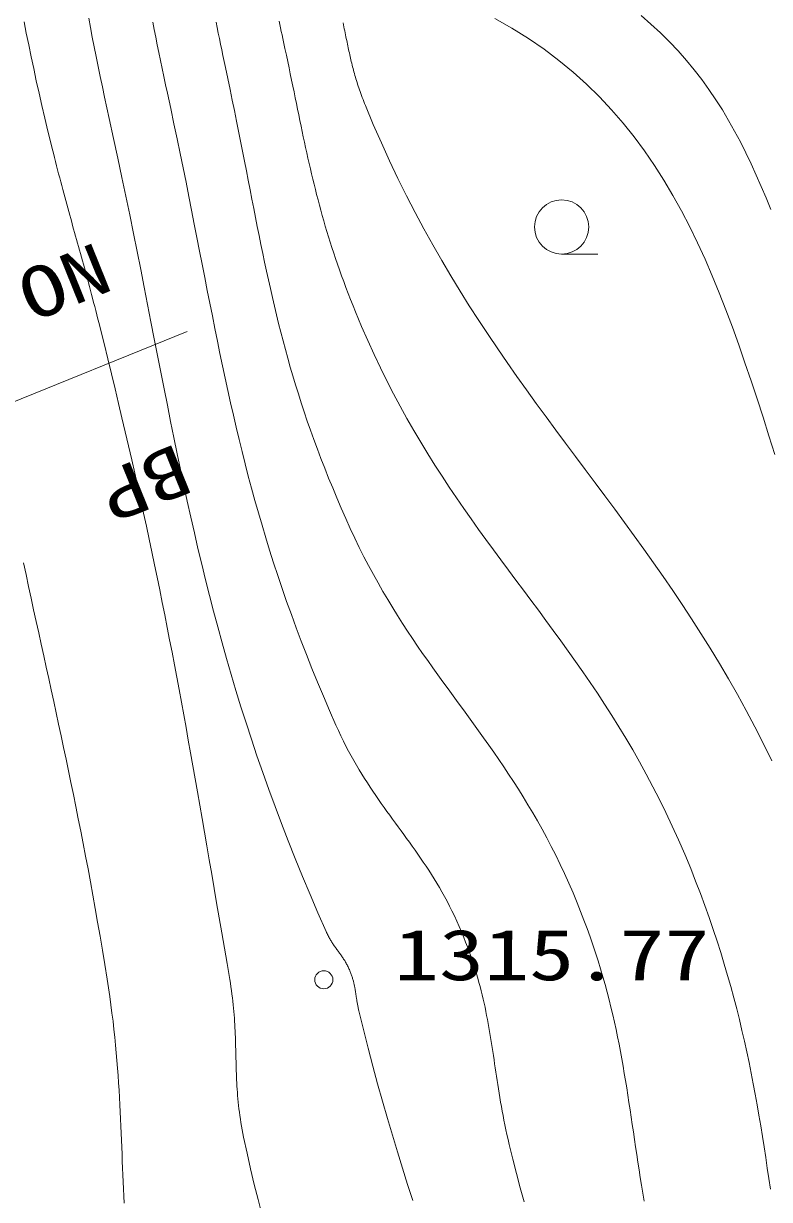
# Model space of a CAD drawing. Units: millimetres at full size, sheet at 1:500; details may follow other scales. Extents: x -209175 to 420500, y 0 to 351151.
# Drawn here: x 119145 to 129463, y 84812 to 101074 of the extents above; entities that cross this region are included whole.
import ezdxf
from ezdxf.enums import TextEntityAlignment as Align

# ---------------------------------------------------------------- set-up
doc = ezdxf.new("R2010")
doc.units = ezdxf.units.MM
doc.header["$LTSCALE"] = 500
for name, color, linetype, lineweight in [('D-BGD', 7, 'Continuous', 13), ('D-BGD-HICN', 7, 'Continuous', 13), ('D-BGD-LWCN', 8, 'Continuous', 13), ('D-BGD-TXT', 7, 'Continuous', 13), ('D-BMK-HTXT', 7, 'Continuous', 13)]:
    doc.layers.add(name, color=color, linetype=linetype, lineweight=lineweight)
doc.styles.add('ＭＳ ゴシック', font='')
doc.styles.get('ＭＳ ゴシック').set_extended_font_data('MS Gothic')

msp = doc.modelspace()

# ---------------------------------------------------------------- linework, layer by layer
at = {"layer": 'D-BGD'}
msp.add_line((126588.3, 97885.7), (127088.3, 97885.7), dxfattribs=at)
for centre, radius in [((126588.3, 98260.7), 375), ((123298.9, 87850.6), 125)]:
    msp.add_circle(centre, radius, dxfattribs=at)
at = {"layer": 'D-BGD-HICN'}
for points in [[(119152.1, 101097.8), (119183.6, 100939), (119216.3, 100778.2), (119250.3, 100615.3), (119285.5, 100450.3), (119322, 100282.8), (119360, 100112.9), (119399.4, 99940.3), (119440.4, 99764.9), (119482.9, 99586.7), (119527.1, 99405.4), (119542.3, 99343.6), (119557.5, 99283), (119572.4, 99223.4), (119587.3, 99164.8), (119602, 99107.3), (119616.5, 99050.6), (119631, 98994.8), (119645.3, 98939.9), (119659.5, 98885.8), (119673.7, 98832.3), (119687.7, 98779.6), (119701.7, 98727.5), (119715.6, 98676), (119729.4, 98625), (119743.1, 98574.5), (119756.8, 98524.5), (119770.4, 98474.9), (119784, 98425.5), (119797.6, 98376.5), (119811.1, 98327.8), (119824.6, 98279.2), (119838, 98230.8), (119851.5, 98182.5), (119865, 98134.2), (119878.5, 98085.9), (119891.9, 98037.6), (119905.4, 97989.2), (119919, 97940.6), (119932.5, 97891.8), (119946.1, 97842.8), (119959.8, 97793.6), (119973.5, 97743.9), (119987.2, 97693.9), (120001, 97643.4), (120014.9, 97592.5), (120028.9, 97541), (120043, 97488.9), (120057.1, 97436.2), (120071.4, 97382.8), (120085.7, 97328.7), (120100.2, 97273.8), (120114.8, 97218.1), (120129.5, 97161.5), (120144.4, 97103.9), (120159.4, 97045.4), (120174.5, 96985.9), (120189.8, 96925.3), (120205.3, 96863.5), (120258.9, 96647.9), (120311.1, 96435.9), (120361.9, 96227.5), (120411.5, 96022.5), (120459.8, 95820.7), (120506.8, 95622), (120552.7, 95426.2), (120597.5, 95233), (120641.3, 95042.5), (120684, 94854.3), (120725.7, 94668.4), (120766.4, 94484.5), (120806.3, 94302.6), (120845.4, 94122.4), (120883.6, 93943.7), (120921.1, 93766.5), (120957.9, 93590.5), (120994, 93415.6), (121029.5, 93241.6), (121064.5, 93068.4), (121098.9, 92895.7), (121132.8, 92723.5), (121166.3, 92551.5), (121199.5, 92379.6), (121232.2, 92207.7), (121264.7, 92035.5), (121297, 91862.9), (121329, 91689.8), (121360.9, 91515.9), (121392.7, 91341.1), (121424.4, 91165.3), (121456, 90988.2), (121487.8, 90809.8), (121519.5, 90629.8), (121551.4, 90448), (121583.5, 90264.4), (121615.8, 90078.8), (121648.3, 89890.9), (121681.2, 89700.7), (121714.3, 89507.9), (121747.9, 89312.4), (121781.9, 89114.1), (121816.4, 88912.7), (121851.4, 88708.1), (121887, 88500.2), (121923.3, 88288.7), (121960.2, 88073.6), (121997.8, 87854.5), (122006.5, 87802.3), (122014.5, 87750.8), (122021.9, 87700.2), (122028.7, 87650.4), (122034.9, 87601.3), (122040.5, 87553), (122045.6, 87505.3), (122050.3, 87458.2), (122054.4, 87411.7), (122058.2, 87365.8), (122061.5, 87320.4), (122064.5, 87275.5), (122067.2, 87231.1), (122069.5, 87187), (122071.6, 87143.4), (122073.4, 87100), (122075, 87057), (122076.5, 87014.3), (122077.8, 86971.7), (122078.9, 86929.4), (122080, 86887.2), (122081.1, 86845.1), (122082.1, 86803.2), (122083.1, 86761.2), (122084.1, 86719.3), (122085.2, 86677.3), (122086.4, 86635.3), (122087.8, 86593.1), (122089.3, 86550.9), (122091, 86508.4), (122092.9, 86465.7), (122095.1, 86422.8), (122097.5, 86379.6), (122100.3, 86336.1), (122103.4, 86292.2), (122106.9, 86247.9), (122110.8, 86203.2), (122115.2, 86158), (122120, 86112.3), (122125.3, 86066), (122131.2, 86019.2), (122137.6, 85971.7), (122144.6, 85923.6), (122152.2, 85874.8), (122160.5, 85825.3), (122169.5, 85775), (122179.2, 85723.9), (122189.6, 85671.9), (122236.8, 85450.8), (122285.9, 85234.1), (122336.8, 85021.4), (122389.5, 84812.7), (122443.7, 84607.7)], [(129496.8, 90876.5), (129380.2, 91114.3), (129261.6, 91346.5), (129141.3, 91573.4), (129019.2, 91795.3), (128895.5, 92012.4), (128770.4, 92225.2), (128643.8, 92433.9), (128515.9, 92638.7), (128386.8, 92840), (128256.7, 93038.1), (128125.5, 93233.2), (127993.4, 93425.7), (127860.4, 93615.8), (127726.8, 93803.8), (127592.5, 93990.1), (127457.8, 94174.9), (127322.6, 94358.5), (127187.1, 94541.2), (127051.3, 94723.4), (126915.5, 94905.2), (126779.6, 95087), (126643.8, 95269.1), (126508.2, 95451.8), (126372.8, 95635.3), (126237.8, 95820), (126103.3, 96006.2), (125969.3, 96194.1), (125836, 96384), (125703.5, 96576.3), (125571.8, 96771.3), (125441.1, 96969.1), (125311.5, 97170.2), (125183, 97374.8), (125055.8, 97583.2), (124929.9, 97795.7), (124805.4, 98012.5), (124682.6, 98234.1), (124561.3, 98460.7), (124441.9, 98692.5), (124324.2, 98929.9), (124208.6, 99173.1), (124094.9, 99422.5), (123983.4, 99678.3), (123874.2, 99940.9), (123862.7, 99969.5), (123851.5, 99997.7), (123840.8, 100025.4), (123830.4, 100052.7), (123820.3, 100079.7), (123810.6, 100106.3), (123801.2, 100132.5), (123792.1, 100158.5), (123783.3, 100184.1), (123774.8, 100209.5), (123766.6, 100234.6), (123758.7, 100259.5), (123750.9, 100284.1), (123743.5, 100308.6), (123736.2, 100332.9), (123729.2, 100357), (123722.4, 100381), (123715.8, 100404.9), (123709.3, 100428.7), (123703, 100452.5), (123696.9, 100476.2), (123690.9, 100499.8), (123685, 100523.5), (123679.3, 100547.1), (123673.7, 100570.8), (123668.1, 100594.6), (123662.7, 100618.4), (123657.3, 100642.3), (123651.9, 100666.4), (123646.6, 100690.5), (123641.4, 100714.8), (123636.2, 100739.3), (123630.9, 100764), (123625.7, 100789), (123620.5, 100814.1), (123615.2, 100839.5), (123609.9, 100865.2), (123604.6, 100891.2), (123599.2, 100917.5), (123593.7, 100944.2), (123588.1, 100971.2), (123582.4, 100998.6), (123576.6, 101026.5), (123570.7, 101054.7), (123564.7, 101083.4)]]:
    msp.add_lwpolyline(points, dxfattribs=at)
at = {"layer": 'D-BGD-LWCN'}
for points in [[(129481.2, 98500.8), (129416.4, 98661.7), (129349.8, 98820.9), (129281.1, 98978.2), (129210.2, 99133.5), (129136.7, 99286.8), (129060.3, 99438.1), (128980.8, 99587.1), (128898, 99734), (128811.5, 99878.6), (128721.1, 100020.8), (128626.5, 100160.6), (128527.4, 100297.9), (128423.6, 100432.6), (128314.8, 100564.7), (128200.8, 100694), (128081.2, 100820.6), (127955.8, 100944.3), (127824.3, 101065.2), (127686.5, 101183)], [(120046.5, 101148.2), (120071.2, 101018.1), (120096.6, 100886.3), (120122.7, 100752.7), (120149.7, 100617.2), (120177.5, 100479.8), (120206.2, 100340.2), (120235.9, 100198.5), (120266.5, 100054.4), (120298.1, 99907.9), (120330.8, 99758.8), (120391, 99483.7), (120449.3, 99213.1), (120505.7, 98946.8), (120560.5, 98684.6), (120613.8, 98426.4), (120665.6, 98171.9), (120716.1, 97921.1), (120765.5, 97673.6), (120813.8, 97429.4), (120861.3, 97188.2), (120908, 96949.8), (120954.2, 96714.2), (120999.8, 96481.1), (121045.1, 96250.3), (121090.1, 96021.7), (121135.1, 95795.1), (121180.2, 95570.2), (121225.4, 95347), (121270.9, 95125.2), (121316.9, 94904.7), (121363.5, 94685.2), (121410.8, 94466.7), (121459, 94248.9), (121508.1, 94031.6), (121558.4, 93814.7), (121609.9, 93598), (121662.8, 93381.3), (121717.2, 93164.4), (121773.3, 92947.2), (121831.2, 92729.5), (121890.9, 92511), (121952.8, 92291.7), (122016.8, 92071.3), (122083.2, 91849.7), (122152, 91626.6), (122223.4, 91401.9), (122297.5, 91175.5), (122374.4, 90947.1), (122454.4, 90716.6), (122537.5, 90483.7), (122623.8, 90248.4), (122713.6, 90010.4), (122806.8, 89769.5), (122903.7, 89525.6), (123004.4, 89278.5), (123109, 89028), (123217.7, 88773.9), (123330.6, 88516.1), (123337, 88501.9), (123343.6, 88487.9), (123350.2, 88474.4), (123356.9, 88461.1), (123363.6, 88448.2), (123370.5, 88435.5), (123377.4, 88423.2), (123384.4, 88411.1), (123391.4, 88399.2), (123398.5, 88387.6), (123405.6, 88376.2), (123412.8, 88364.9), (123420, 88353.9), (123427.3, 88343), (123434.6, 88332.3), (123441.9, 88321.7), (123449.2, 88311.3), (123456.6, 88300.9), (123463.9, 88290.7), (123471.3, 88280.5), (123478.7, 88270.4), (123486.1, 88260.3), (123493.5, 88250.2), (123500.9, 88240.2), (123508.2, 88230.1), (123515.6, 88220), (123522.9, 88209.9), (123530.2, 88199.8), (123537.5, 88189.5), (123544.7, 88179.2), (123552, 88168.8), (123559.1, 88158.3), (123566.2, 88147.6), (123573.3, 88136.8), (123580.3, 88125.8), (123587.3, 88114.7), (123594.2, 88103.4), (123601, 88091.8), (123607.8, 88080.1), (123614.4, 88068), (123621, 88055.8), (123627.6, 88043.2), (123634, 88030.4), (123640.3, 88017.3), (123646.5, 88003.8), (123652.7, 87990.1), (123658.7, 87975.9), (123664.6, 87961.4), (123669.5, 87949), (123674.2, 87936.7), (123678.6, 87924.5), (123682.8, 87912.6), (123686.9, 87900.8), (123690.7, 87889.1), (123694.3, 87877.6), (123697.8, 87866.1), (123701.1, 87854.9), (123704.2, 87843.7), (123707.2, 87832.6), (123710, 87821.6), (123712.7, 87810.8), (123715.3, 87799.9), (123717.7, 87789.2), (123720, 87778.5), (123722.2, 87767.9), (123724.3, 87757.3), (123726.4, 87746.8), (123728.3, 87736.3), (123730.2, 87725.8), (123732, 87715.3), (123733.7, 87704.8), (123735.5, 87694.4), (123737.1, 87683.9), (123738.8, 87673.4), (123740.4, 87662.8), (123742, 87652.2), (123743.6, 87641.6), (123745.1, 87630.9), (123746.8, 87620.2), (123748.4, 87609.4), (123750, 87598.5), (123751.7, 87587.5), (123753.4, 87576.4), (123755.2, 87565.3), (123757, 87554), (123759, 87542.6), (123760.9, 87531), (123763, 87519.4), (123765.2, 87507.6), (123767.4, 87495.6), (123769.8, 87483.5), (123772.3, 87471.2), (123774.9, 87458.7), (123777.6, 87446), (123780.5, 87433.2), (123783.6, 87420.1), (123846.4, 87160.6), (123910.4, 86906), (123975.7, 86656.1), (124042, 86410.8), (124109.4, 86169.7), (124177.6, 85932.6), (124246.5, 85699.4), (124316.1, 85469.7), (124386.3, 85243.5), (124456.9, 85020.4), (124527.8, 84800.2)], [(120933.9, 101091.4), (120953.6, 100988.9), (120973.8, 100885), (120994.7, 100779.7), (121016.2, 100672.8), (121038.4, 100564.3), (121061.3, 100454.1), (121084.9, 100342.1), (121109.3, 100228.1), (121134.5, 100112.2), (121180.9, 99898.2), (121225.9, 99687.8), (121269.5, 99480.7), (121311.8, 99276.9), (121352.9, 99076.1), (121393, 98878.2), (121432, 98683.1), (121470.3, 98490.7), (121507.7, 98300.8), (121544.5, 98113.3), (121580.7, 97928), (121616.5, 97744.8), (121651.9, 97563.6), (121687, 97384.1), (121722.1, 97206.4), (121757, 97030.2), (121792, 96855.4), (121827.2, 96681.9), (121862.7, 96509.5), (121898.5, 96338.1), (121934.7, 96167.5), (121971.6, 95997.6), (122009.1, 95828.3), (122047.4, 95659.5), (122086.6, 95490.9), (122126.7, 95322.4), (122168, 95154), (122210.4, 94985.4), (122254.1, 94816.6), (122299.2, 94647.3), (122345.8, 94477.6), (122394, 94307.1), (122443.9, 94135.8), (122495.6, 93963.5), (122549.3, 93790.1), (122604.9, 93615.5), (122662.6, 93439.5), (122722.6, 93262), (122784.8, 93082.8), (122849.5, 92901.8), (122916.7, 92718.9), (122986.6, 92533.9), (123059.1, 92346.6), (123134.5, 92157), (123212.9, 91965), (123294.2, 91770.2), (123378.7, 91572.7), (123466.5, 91372.3), (123500.6, 91296.8), (123535.2, 91223.2), (123570.2, 91151.3), (123605.6, 91081.2), (123641.4, 91012.7), (123677.6, 90945.8), (123714.1, 90880.3), (123751, 90816.2), (123788.1, 90753.5), (123825.6, 90691.9), (123863.3, 90631.5), (123901.2, 90572.1), (123939.4, 90513.7), (123977.7, 90456.2), (124016.2, 90399.5), (124054.9, 90343.5), (124093.6, 90288.1), (124132.5, 90233.3), (124171.5, 90179), (124210.5, 90125.1), (124249.5, 90071.4), (124288.6, 90018), (124327.6, 89964.8), (124366.7, 89911.6), (124405.6, 89858.3), (124444.5, 89805), (124483.3, 89751.5), (124521.9, 89697.7), (124560.4, 89643.6), (124598.7, 89589), (124636.9, 89533.9), (124674.8, 89478.1), (124712.5, 89421.7), (124749.9, 89364.6), (124787.1, 89306.6), (124823.9, 89247.6), (124860.4, 89187.6), (124896.6, 89126.6), (124932.4, 89064.3), (124967.8, 89000.8), (125002.8, 88935.9), (125037.3, 88869.6), (125071.4, 88801.8), (125105, 88732.3), (125138.1, 88661.2), (125170.7, 88588.4), (125202.7, 88513.7), (125234.1, 88437), (125260.1, 88371), (125284.9, 88306), (125308.6, 88241.9), (125331, 88178.6), (125352.4, 88116.1), (125372.8, 88054.3), (125392.1, 87993.3), (125410.5, 87933), (125428, 87873.3), (125444.6, 87814.2), (125460.4, 87755.7), (125475.4, 87697.6), (125489.6, 87640), (125503.2, 87582.8), (125516.1, 87526), (125528.3, 87469.5), (125540.1, 87413.3), (125551.3, 87357.3), (125562, 87301.5), (125572.3, 87245.9), (125582.2, 87190.4), (125591.8, 87134.9), (125601, 87079.5), (125610.1, 87024), (125618.9, 86968.5), (125627.5, 86912.8), (125636, 86857), (125644.4, 86801), (125652.8, 86744.8), (125661.2, 86688.3), (125669.6, 86631.4), (125678.2, 86574.2), (125686.9, 86516.6), (125695.7, 86458.5), (125704.8, 86399.9), (125714.2, 86340.7), (125723.8, 86281), (125733.9, 86220.6), (125744.3, 86159.5), (125755.2, 86097.8), (125766.6, 86035.2), (125778.5, 85971.9), (125791, 85907.6), (125804.1, 85842.5), (125817.9, 85776.5), (125832.4, 85709.4), (125847.6, 85641.4), (125863.7, 85572.2), (125912.9, 85368.8), (125963.4, 85169.2), (126015, 84973.3), (126067.8, 84780.9)], [(121810.6, 101091.5), (121824.9, 101017.4), (121839.7, 100942.2), (121854.9, 100865.9), (121870.5, 100788.4), (121886.7, 100709.7), (121903.3, 100629.7), (121920.5, 100548.3), (121938.2, 100465.5), (121970.9, 100312.8), (122002.5, 100162.5), (122033.2, 100014.6), (122063, 99869.1), (122092.1, 99725.7), (122120.4, 99584.4), (122148, 99445.2), (122175, 99307.8), (122201.6, 99172.3), (122227.6, 99038.4), (122253.4, 98906.1), (122278.8, 98775.4), (122304, 98646), (122329, 98518), (122354, 98391.1), (122378.9, 98265.4), (122403.9, 98140.7), (122429, 98016.8), (122454.4, 97893.8), (122480, 97771.5), (122506, 97649.8), (122532.4, 97528.6), (122559.2, 97407.8), (122586.7, 97287.3), (122614.8, 97167), (122643.6, 97046.8), (122673.1, 96926.7), (122703.6, 96806.4), (122734.9, 96686), (122767.3, 96565.2), (122800.7, 96444.1), (122835.3, 96322.5), (122871, 96200.3), (122908.1, 96077.4), (122946.5, 95953.7), (122986.4, 95829.1), (123027.7, 95703.5), (123070.7, 95576.9), (123115.2, 95449), (123161.5, 95319.9), (123209.6, 95189.4), (123259.6, 95057.4), (123311.4, 94923.8), (123365.3, 94788.5), (123421.3, 94651.4), (123479.4, 94512.5), (123539.7, 94371.5), (123602.4, 94228.5), (123664.1, 94091.8), (123726.7, 93958.4), (123790, 93828.3), (123854.1, 93701.2), (123918.9, 93577.2), (123984.3, 93455.9), (124050.3, 93337.3), (124116.9, 93221.2), (124184.1, 93107.4), (124251.7, 92995.8), (124319.8, 92886.3), (124388.4, 92778.7), (124457.3, 92672.9), (124526.5, 92568.6), (124596.1, 92465.8), (124665.9, 92364.4), (124735.9, 92264), (124806.1, 92164.7), (124876.5, 92066.3), (124946.9, 91968.5), (125017.5, 91871.3), (125088, 91774.5), (125158.6, 91678), (125229.1, 91581.6), (125299.5, 91485.2), (125369.8, 91388.5), (125439.9, 91291.6), (125509.8, 91194.1), (125579.4, 91096), (125648.8, 90997.1), (125717.8, 90897.3), (125786.5, 90796.4), (125854.8, 90694.3), (125922.6, 90590.8), (125989.9, 90485.7), (126056.8, 90379), (126123, 90270.4), (126188.7, 90159.9), (126253.7, 90047.2), (126318, 89932.2), (126381.7, 89814.8), (126444.5, 89694.9), (126506.6, 89572.2), (126567.8, 89446.6), (126628.2, 89318), (126687.6, 89186.2), (126746.1, 89051.1), (126803.6, 88912.6), (126851.2, 88793.3), (126896.6, 88675.7), (126939.8, 88559.7), (126980.9, 88445.2), (127020, 88332.2), (127057.2, 88220.5), (127092.5, 88110.2), (127126.1, 88001), (127158, 87893), (127188.2, 87786), (127217, 87680), (127244.3, 87574.9), (127270.2, 87470.6), (127294.9, 87367.1), (127318.3, 87264.2), (127340.6, 87161.9), (127361.9, 87060.1), (127382.2, 86958.8), (127401.7, 86857.7), (127420.3, 86757), (127438.2, 86656.4), (127455.5, 86555.9), (127472.2, 86455.5), (127488.4, 86355), (127504.3, 86254.4), (127519.8, 86153.6), (127535.1, 86052.5), (127550.2, 85951), (127565.2, 85849.1), (127580.3, 85746.7), (127595.4, 85643.7), (127610.7, 85540), (127626.3, 85435.5), (127642.2, 85330.2), (127658.4, 85224), (127675.2, 85116.8), (127692.5, 85008.6), (127710.5, 84899.2), (127729.2, 84788.5)], [(122682.9, 101104.3), (122692, 101058.6), (122701.4, 101012.2), (122711, 100965.1), (122721, 100917.2), (122731.3, 100868.5), (122741.9, 100818.9), (122761.5, 100727.5), (122780.6, 100637.6), (122799.3, 100549.2), (122817.5, 100462.2), (122835.3, 100376.5), (122852.8, 100292.1), (122869.9, 100209), (122886.7, 100127), (122903.3, 100046.2), (122919.7, 99966.4), (122935.9, 99887.5), (122951.9, 99809.6), (122967.8, 99732.5), (122983.7, 99656.2), (122999.5, 99580.6), (123015.3, 99505.7), (123031.2, 99431.4), (123047.1, 99357.7), (123063.2, 99284.4), (123079.4, 99211.5), (123095.7, 99139), (123112.3, 99066.7), (123129.2, 98994.7), (123146.3, 98922.9), (123163.8, 98851.2), (123181.6, 98779.4), (123199.8, 98707.7), (123218.4, 98635.9), (123237.6, 98563.9), (123257.2, 98491.7), (123277.4, 98419.3), (123298.1, 98346.5), (123319.5, 98273.3), (123341.5, 98199.6), (123364.2, 98125.5), (123387.6, 98050.7), (123411.8, 97975.3), (123436.8, 97899.1), (123462.6, 97822.2), (123489.3, 97744.5), (123516.8, 97665.8), (123545.4, 97586.2), (123574.9, 97505.5), (123605.4, 97423.8), (123636.9, 97340.9), (123669.6, 97256.8), (123703.3, 97171.4), (123738.3, 97084.7), (123821.7, 96884.2), (123906.8, 96688.8), (123993.6, 96498.3), (124081.9, 96312.5), (124171.7, 96131.1), (124262.9, 95954), (124355.4, 95781), (124449.1, 95611.7), (124544, 95446), (124640.1, 95283.7), (124737.1, 95124.5), (124835.1, 94968.2), (124934, 94814.6), (125033.7, 94663.4), (125134.2, 94514.5), (125235.3, 94367.6), (125336.9, 94222.4), (125439.1, 94078.8), (125541.7, 93936.6), (125644.7, 93795.5), (125748, 93655.3), (125851.4, 93515.7), (125955.1, 93376.6), (126058.7, 93237.7), (126162.4, 93098.8), (126266, 92959.6), (126369.4, 92820), (126472.6, 92679.8), (126575.5, 92538.6), (126678, 92396.3), (126780, 92252.7), (126881.5, 92107.5), (126982.4, 91960.5), (127082.7, 91811.5), (127182.1, 91660.2), (127280.8, 91506.5), (127378.5, 91350.1), (127475.3, 91190.8), (127571, 91028.3), (127665.6, 90862.5), (127759, 90693.1), (127851.2, 90519.9), (127942, 90342.6), (128031.3, 90161.1), (128119.2, 89975.2), (128205.5, 89784.5), (128290.1, 89588.9), (128373.1, 89388.1), (128441.7, 89215.3), (128507.1, 89044.9), (128569.3, 88876.8), (128628.7, 88711), (128685.1, 88547.3), (128738.8, 88385.5), (128789.9, 88225.7), (128838.4, 88067.6), (128884.5, 87911.2), (128928.3, 87756.3), (128970, 87602.8), (129009.6, 87450.6), (129047.2, 87299.7), (129083, 87149.8), (129117.1, 87000.9), (129149.6, 86852.8), (129180.5, 86705.4), (129210.1, 86558.7), (129238.5, 86412.5), (129265.6, 86266.7), (129291.8, 86121.1), (129317, 85975.7), (129341.4, 85830.4), (129365.1, 85685), (129388.3, 85539.4), (129411, 85393.5), (129433.3, 85247.2), (129455.4, 85100.3), (129477.4, 84952.9)], [(129538.4, 95115.1), (129456.1, 95373), (129374, 95629), (129291.6, 95882.9), (129208.6, 96134.4), (129124.4, 96383.4), (129038.7, 96629.7), (128951, 96873.2), (128861, 97113.6), (128768.1, 97350.8), (128672, 97584.6), (128572.2, 97814.8), (128468.3, 98041.3), (128359.9, 98263.9), (128246.6, 98482.3), (128127.9, 98696.4), (128003.4, 98906.1), (127872.6, 99111.1), (127735.2, 99311.3), (127590.7, 99506.5), (127438.8, 99696.5), (127278.8, 99881.1), (127110.6, 100060.2), (126933.5, 100233.6), (126747.2, 100401.1), (126551.3, 100562.4), (126345.3, 100717.6), (126128.9, 100866.3), (125901.5, 101008.3), (125662.7, 101143.6)], [(120535.7, 84762.3), (120530.9, 84860), (120526.6, 84957.2), (120522.4, 85054.1), (120518.5, 85150.7), (120514.8, 85247.2), (120511.1, 85343.6), (120507.5, 85440), (120503.9, 85536.5), (120500.2, 85633.1), (120496.3, 85730.1), (120492.3, 85827.3), (120488, 85925.1), (120483.4, 86023.3), (120478.4, 86122.2), (120473, 86221.8), (120467.1, 86322.2), (120460.7, 86423.4), (120453.7, 86525.7), (120446, 86628.9), (120437.6, 86733.4), (120428.4, 86839), (120418.4, 86946), (120407.5, 87054.4), (120395.7, 87164.2), (120382.8, 87275.7), (120368.9, 87388.8), (120353.8, 87503.6), (120337.6, 87620.3), (120320.1, 87739), (120301.3, 87859.6), (120268.7, 88061.8), (120235.9, 88260.4), (120203, 88455.4), (120170.1, 88647), (120137, 88835.4), (120103.9, 89020.7), (120070.7, 89203.1), (120037.3, 89382.8), (120003.9, 89559.8), (119970.4, 89734.5), (119936.9, 89906.9), (119903.2, 90077.2), (119869.5, 90245.6), (119835.7, 90412.2), (119801.8, 90577.1), (119767.8, 90740.6), (119733.8, 90902.9), (119699.6, 91063.9), (119665.4, 91224), (119631.2, 91383.3), (119596.9, 91542), (119562.5, 91700.1), (119528, 91857.9), (119493.5, 92015.6), (119458.9, 92173.2), (119424.2, 92331), (119389.5, 92489.1), (119354.7, 92647.6), (119319.9, 92806.8), (119285, 92966.8), (119250, 93127.8), (119215, 93289.8), (119180, 93453.2), (119144.9, 93617.9)]]:
    msp.add_lwpolyline(points, dxfattribs=at)
at = {"layer": 'D-BMK-HTXT'}
msp.add_line((85989.9, 82508), (121410, 96813.8), dxfattribs=at)

# ---------------------------------------------------------------- texts
at = {"layer": 'D-BGD-TXT', "style": 'ＭＳ ゴシック', "width": 1.3}
msp.add_text('1315.77', height=705, rotation=359.993, dxfattribs=at).set_placement((124269.3, 88548.6), align=Align.TOP_LEFT)
at = {"layer": 'D-BMK-HTXT', "style": 'ＭＳ ゴシック', "width": 1.3}
for s, p in [('NO.0+0.000', (120416.2, 97404)), ('BP', (121539.7, 94622.3))]:
    msp.add_text(s, height=705, rotation=201.993, dxfattribs=at).set_placement(p, align=Align.TOP_LEFT)

doc.saveas('drawing.dxf')
